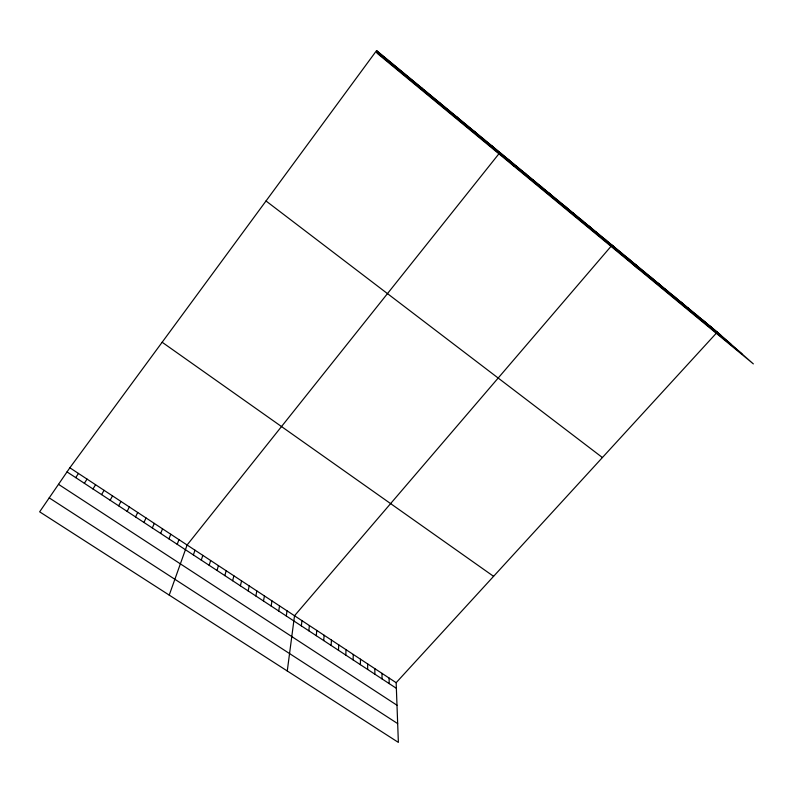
<?xml version="1.0" encoding="UTF-8"?>
<svg xmlns="http://www.w3.org/2000/svg" width="793" height="793" viewBox="0 0 793 793"><rect width="100%" height="100%" fill="white"/><g stroke="black" fill="none" stroke-linecap="round" stroke-linejoin="round"><path stroke-width="1.19" d="M367.645 669.441L367.674 663.939M360.389 664.683L360.488 659.201M353.113 659.895L353.272 654.453M345.807 655.097L346.026 649.685M338.472 650.27L338.76 644.887M331.107 645.433L331.454 640.08M323.713 640.575L324.129 635.252M316.288 635.699L316.764 630.405M308.834 630.802L309.379 625.548M301.35 625.885L301.964 620.661M287.264 670.977L294.52 615.755L611.294 246.008M286.293 615.992L287.046 610.828M278.72 611.016L279.542 605.892M271.117 606.021L271.999 600.925M263.484 601.005L264.436 595.949M255.822 595.959L256.843 590.944M248.12 590.904L249.22 585.918M240.398 585.829L241.568 580.882M232.636 580.734L233.876 575.817M224.855 575.609L226.164 570.732M217.034 570.474L218.412 565.627M209.174 565.31L210.631 560.502M201.293 560.136L202.82 555.358M193.373 554.931L194.979 550.193M169.226 595.107L187.098 545.009L499.927 152.524L514.26 166.5M177.206 544.305L178.96 539.646M168.939 538.873L170.773 534.254M160.652 533.421L162.555 528.842M152.315 527.95L154.308 523.41M143.949 522.448L146.021 517.958M135.553 516.927L137.704 512.476M127.118 511.386L129.348 506.975M118.643 505.815L120.952 501.444M110.128 500.224L112.527 495.893M101.583 494.614L104.061 490.322M92.999 488.974L95.566 484.721M84.375 483.304L87.032 479.101M75.722 477.614L78.457 473.451M69.853 467.781L39.65 511.822L398.373 742.397L396.153 682.694L717.308 332.118L753.35 363.898L377.131 53.28L376.566 50.603L69.853 467.781L396.153 682.694M49.216 497.875L397.67 723.603M58.504 484.325L396.996 705.235M67.028 471.904L396.361 688.314M162.149 342.249L493.583 576.333M266.012 200.976L602.412 457.541M376.566 50.603L717.308 332.118M376.625 50.851L720.668 335.082M376.774 51.604L730.819 344.023M376.953 52.427L741.911 353.807M710.003 326.082L713.294 328.996M702.667 320.025L705.889 322.88M695.292 313.929L698.455 316.734M687.888 307.813L690.99 310.559M680.453 301.667L683.487 304.363M672.989 295.502L675.953 298.138M665.486 289.306L668.38 291.883M657.952 283.081L660.777 285.609M650.379 276.826L653.145 279.295M642.776 270.542L645.472 272.961M635.143 264.238L637.77 266.597M627.471 257.903L630.029 260.203M619.769 251.53L622.247 253.77M612.027 245.136L637.959 268.629M604.256 238.723L606.595 240.844M596.445 232.27L598.715 234.332M588.604 225.787L590.795 227.789M580.724 219.274L582.845 221.217M572.814 212.742L574.846 214.616M564.864 206.17L566.826 207.984M556.874 199.568L558.758 201.323M548.855 192.937L550.659 194.632M540.786 186.286L542.521 187.901M532.688 179.595L534.343 181.151M524.56 172.874L526.126 174.361M516.382 166.124L517.879 167.551M508.174 159.334L509.582 160.701M491.392 145.466L492.631 146.695M482.808 138.379L483.968 139.538M474.194 131.261L475.265 132.342M465.531 124.105L466.512 125.116M456.827 116.908L457.72 117.85M448.085 109.692L448.888 110.554M439.292 102.426L440.006 103.219M430.47 95.13L431.085 95.844M421.589 87.805L422.124 88.439M412.677 80.43L413.113 80.995M389.076 678.035L389.224 683.625M381.968 673.356L382.057 678.917M374.841 668.658L374.861 674.189"/></g></svg>
